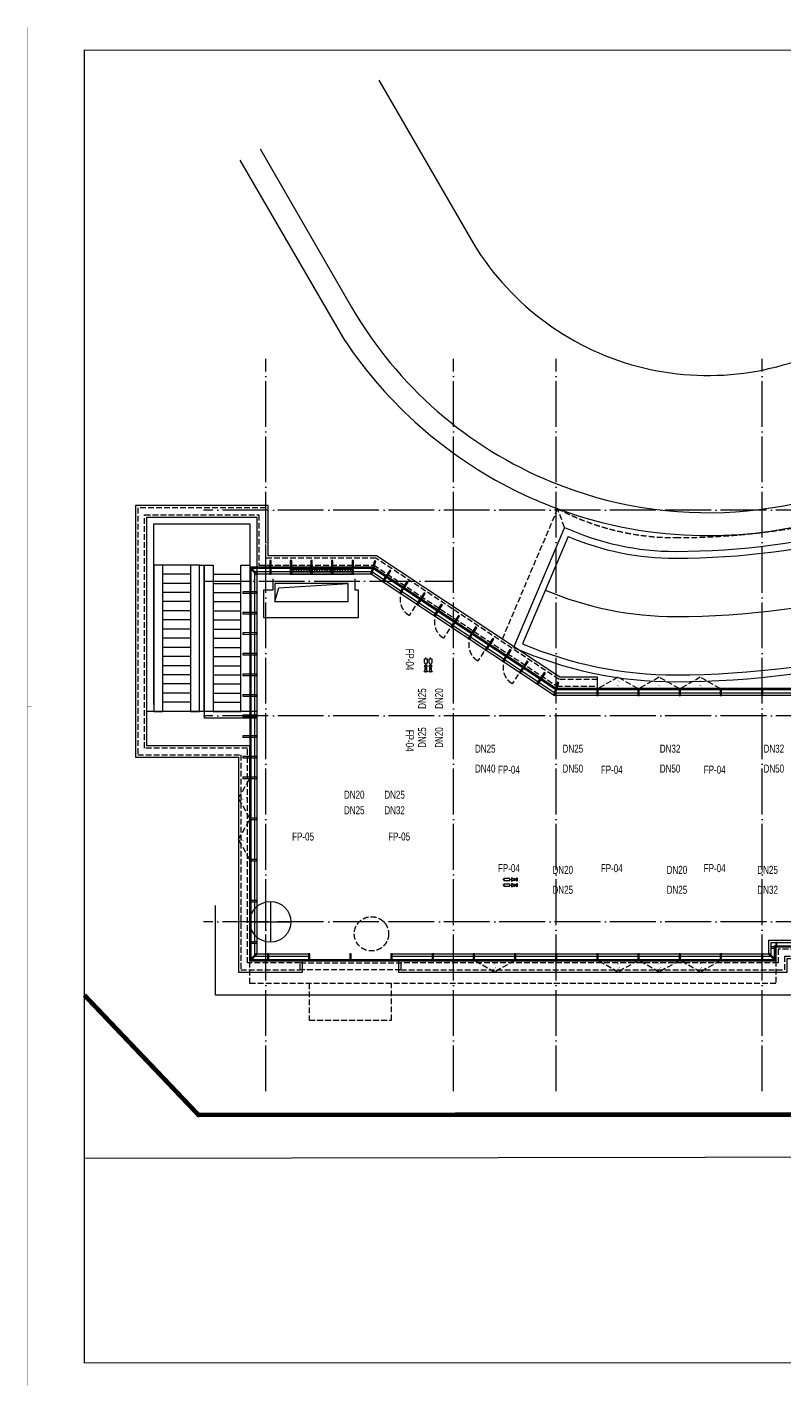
# Model space of a CAD drawing. Extents: x -777745 to 647905, y -207485 to 303235.
# Drawn here: x 436971 to 470103, y -20288 to 39117 of the extents above; entities that cross this region are included whole.
import ezdxf

# ---------------------------------------------------------------- set-up
doc = ezdxf.new("R2010")
doc.units = 0
doc.header["$LTSCALE"] = 1000
for name, pattern in [('13#楼幕墙$1$DASH', [0.35, 0.25, -0.1]), ('CENTER2', [1.125, 0.75, -0.125, 0.125, -0.125]), ('X-104 13#平面$0$109 3#平面$0$DASH', [0.35, 0.25, -0.1]), ('X-104 13#平面$0$ACAD_ISO04W100', [30, 24, -3, 0, -3]), ('X-104 13#平面$0$DASH', [0.35, 0.25, -0.1]), ('X-104 13#平面$0$DOTE', [2.42, 2, -0.2, 0.02, -0.2])]:
    doc.linetypes.add(name, pattern=pattern)
doc.layers.get('0').update_dxf_attribs({"linetype": 'CONTINUOUS'})
doc.layers.get('Defpoints').update_dxf_attribs({"linetype": 'CONTINUOUS'})
for name, color, linetype in [('00-防烟分区', 4, 'CONTINUOUS'), ('13#楼幕墙$1$A-C_幕墙龙骨', 133, 'CONTINUOUS'), ('13#楼幕墙$1$A-C_玻璃幕墙', 140, 'CONTINUOUS'), ('13#楼幕墙$1$A-C_窗', 140, 'CONTINUOUS'), ('TEXT-空冷凝水', 7, 'CONTINUOUS'), ('VALVE-空冷热回水', 7, 'CONTINUOUS'), ('X-104 13#平面$0$A-C_玻璃幕墙', 140, 'CONTINUOUS'), ('X-104 13#平面$0$A-E_电梯', 171, 'CONTINUOUS'), ('X-104 13#平面$0$A-I_卫-洁具', 241, 'CONTINUOUS'), ('X-104 13#平面$0$A-O_散水', 134, 'CONTINUOUS'), ('X-104 13#平面$0$A-SUR_保温', 222, 'CONTINUOUS'), ('X-104 13#平面$0$A-TECH_结构', 21, 'CONTINUOUS'), ('X-104 13#平面$0$A_AXIS-轴线', 36, 'X-104 13#平面$0$DOTE'), ('X-104 13#平面$0$M-场地 车库入口', 41, 'CONTINUOUS'), ('X-104 13#平面$0$M-用地 红线', 20, 'X-104 13#平面$0$ACAD_ISO04W100'), ('X-104 13#平面$0$M-绿化 首层轮廓', 197, 'CONTINUOUS'), ('X-104 13#平面$0$M-道路 边线', 151, 'CONTINUOUS')]:
    doc.layers.add(name, color=color, linetype=linetype)
doc.layers.add('13#楼幕墙$0$04-不打印_辅助线', color=165, linetype='CONTINUOUS', plot=False)
doc.styles.add('HZF', font='ROS', dxfattribs={"width": 0.75, "bigfont": 'JD'})
doc.styles.get("Standard").update_dxf_attribs({"font": 'ros.shx', "width": 0.8, "bigfont": 'jd.shx'})

# ---------------------------------------------------------------- blocks, each defined once
blk = doc.blocks.new('图框-A1')
for points, const_width in [([(0, 0), (841, 0), (841, 594), (0, 594)], 0.05), ([(766, 584), (25, 584), (25, 10), (766, 10)], 0.5)]:
    blk.add_lwpolyline(points, close=True, dxfattribs=dict(const_width=const_width))
at = {"const_width": 0.05}
blk.add_lwpolyline([(0, 297), (2, 297)], dxfattribs=at)
blk = doc.blocks.new('X-104 13#平面$0$轴网')
at = {"layer": 'X-104 13#平面$0$A_AXIS-轴线', "linetype": 'X-104 13#平面$0$DOTE'}
for p, q in [((-200, -7401), (-200, 24620)), ((8000, -7401), (8000, 24620)), ((12500, -7401), (12500, 24620)), ((21500, -7401), (21500, 24620)), ((30500, -7401), (30500, 24620)), ((39500, -7401), (39500, 24620)), ((48500, -7401), (48500, 24620)), ((57500, -7401), (57500, 24620)), ((60408, 18000), (-2925, 18000)), ((60408, 9000), (-2925, 9000)), ((60408, 0), (-2925, 0))]:
    blk.add_line(p, q, dxfattribs=at)
blk = doc.blocks.new('13#楼幕墙$0$A$C1D2C5D5E')
at = {"layer": '13#楼幕墙$0$04-不打印_辅助线'}
for points in [[(0, 893), (0, -893)], [(-893, 0), (893, 0)], [(-200, -400), (-200, 400)]]:
    blk.add_lwpolyline(points, dxfattribs=at)
blk.add_circle((0, 0), 893, dxfattribs=at)
blk = doc.blocks.new('*U3601')
h = blk.add_hatch()
h.set_pattern_fill('ANSI31', color=256, scale=50)
h.set_pattern_definition([(45, (-55312.376, 120006.8), (-56.1266, 56.1266), [])])
h.paths.add_polyline_path([(-840, 100), (0, 100), (0, 200), (-840, 200)])
for points in [[(-840, 0), (0, 0), (0, 300), (-840, 300)], [(-840, 100), (0, 100), (0, 200), (-840, 200)]]:
    blk.add_lwpolyline(points, close=True)
blk = doc.blocks.new('13#楼幕墙$0$A$C62EA228A')
at = {"linetype": '13#楼幕墙$1$DASH'}
blk.add_lwpolyline([(10, -300), (-860, -797), (-1730, -300)], dxfattribs=at)
at = {"layer": '13#楼幕墙$1$A-C_玻璃幕墙', "color": 1}
blk.add_lwpolyline([(-889, -674, 0, 25, 0), (-792, -580, 0, 0, 0), (-890, -456, 25, 0, 0), (-786, -374, 0, 0, 0)], format="xyseb", dxfattribs=at)
blk = doc.blocks.new('*U3603')
for points in [[(150, 150), (150, 200), (0, 200), (0, 0), (150, 0)], [(150, 0), (200, 0), (200, 150), (150, 150)]]:
    blk.add_lwpolyline(points)
blk = doc.blocks.new('13#楼幕墙$0$A$C19832372')
blk.add_lwpolyline([(-384, -466), (-334, -498), (-8, 5), (-59, 38)], close=True)
blk = doc.blocks.new('13#楼幕墙$1$A$C7A413A1D')
blk.add_lwpolyline([(-70, -300), (-10, -300), (-10, 0), (-70, 0)], close=True)
blk = doc.blocks.new('*U3586')
at = {"layer": '13#楼幕墙$1$A-C_幕墙龙骨', "rotation": 32.87626175215657}
blk.add_blockref('13#楼幕墙$0$A$C19832372', (40, 300), dxfattribs=at)
blk = doc.blocks.new('*U3587')
at = {"layer": '13#楼幕墙$1$A-C_幕墙龙骨', "color": 0, "linetype": 'ByBlock', "lineweight": -2, "transparency": 16777216}
for p in [(0, 0), (900, 0), (1800, 0), (2700, 0), (3600, 0)]:
    blk.add_blockref('*U3586', p, dxfattribs=at)
blk = doc.blocks.new('13#楼幕墙$0$A$C2CD63A88')
at = {"linetype": '13#楼幕墙$1$DASH'}
blk.add_lwpolyline([(-10, 720), (-10, -120)], dxfattribs=at)
blk.add_arc((-10, 720), 840, 270.00003, 359.99997, dxfattribs=at)
blk = doc.blocks.new('13#楼幕墙')
at = {"layer": '13#楼幕墙$0$04-不打印_辅助线'}
blk.add_lwpolyline([(-200, -400), (-200, 400)], dxfattribs=at)
at = {"layer": '13#楼幕墙$1$A-C_幕墙龙骨'}
for points in [[(4604, 15766), (4546, 15783), (4374, 15209), (4431, 15191)], [(12381, 9909), (12438, 9891), (12611, 10466), (12554, 10483)], [(22100, -1150), (22100, -1100), (21900, -1100), (21900, -1150)], [(22100, -1100), (22150, -1100), (22150, -900), (22100, -900)], [(-830, -1594), (-794, -1630), (-582, -1418), (-618, -1382)], [(21994, -1630), (22030, -1594), (21818, -1382), (21782, -1418)]]:
    blk.add_lwpolyline(points, close=True, dxfattribs=at)
at = {"layer": '13#楼幕墙$1$A-C_玻璃幕墙'}
for p, q in [((4478, 15450), (-850, 15450)), ((-850, 15450), (-850, -1650)), ((12485, 10150), (4478, 15450)), ((4432, 15300), (-700, 15300)), ((-700, 15300), (-700, -1500)), ((4402, 15200), (-600, 15200)), ((-600, 15200), (-600, -1400)), ((12410, 9900), (4402, 15200)), ((12440, 10000), (4432, 15300)), ((37850, 10150), (12485, 10150)), ((38100, 9900), (12410, 9900)), ((38000, 10000), (12440, 10000)), ((21800, -1400), (21800, -800)), ((21800, -800), (52070, -800)), ((21900, -1500), (21900, -900)), ((21900, -900), (52070, -900)), ((22050, -1650), (22050, -1050)), ((22050, -1050), (52070, -1050)), ((-850, -1650), (1670, -1650)), ((-700, -1500), (1670, -1500)), ((-600, -1400), (1670, -1400)), ((5330, -1400), (21800, -1400)), ((5330, -1500), (21900, -1500)), ((5330, -1650), (22050, -1650))]:
    blk.add_line(p, q, dxfattribs=at)
blk.add_lwpolyline([(4493, 15500), (-900, 15500), (-900, -1700), (22100, -1700), (22100, -1100), (58400, -1100), (58400, 18960), (53293, 23245), (37800, 14300), (37800, 10200), (12500, 10200), (4493, 15500)], dxfattribs=at)
blk.add_blockref('13#楼幕墙$0$A$C1D2C5D5E', (0, 0))
at = {"layer": '13#楼幕墙$1$A-C_幕墙龙骨'}
for name, p in [('*U3587', (0, 15500)), ('13#楼幕墙$1$A$C7A413A1D', (14340, 10200)), ('13#楼幕墙$1$A$C7A413A1D', (16140, 10200)), ('13#楼幕墙$1$A$C7A413A1D', (17940, 10200)), ('13#楼幕墙$1$A$C7A413A1D', (19740, 10200)), ('13#楼幕墙$1$A$C7A413A1D', (21540, 10200)), ('13#楼幕墙$1$A$C7A413A1D', (-60, -1400)), ('13#楼幕墙$1$A$C7A413A1D', (1740, -1400)), ('13#楼幕墙$1$A$C7A413A1D', (3540, -1400)), ('13#楼幕墙$1$A$C7A413A1D', (5340, -1400)), ('13#楼幕墙$1$A$C7A413A1D', (7140, -1400)), ('13#楼幕墙$1$A$C7A413A1D', (8940, -1400)), ('13#楼幕墙$1$A$C7A413A1D', (10740, -1400)), ('13#楼幕墙$1$A$C7A413A1D', (12540, -1400)), ('13#楼幕墙$1$A$C7A413A1D', (14340, -1400)), ('13#楼幕墙$1$A$C7A413A1D', (16140, -1400)), ('13#楼幕墙$1$A$C7A413A1D', (17940, -1400)), ('13#楼幕墙$1$A$C7A413A1D', (19740, -1400)), ('13#楼幕墙$1$A$C7A413A1D', (21540, -1400))]:
    blk.add_blockref(name, p, dxfattribs=at)
at = {"layer": '13#楼幕墙$1$A-C_幕墙龙骨', "xscale": -1, "rotation": 225.0000000000021}
blk.add_blockref('13#楼幕墙$1$A$C7A413A1D', (-572, 15228), dxfattribs=at)
at = {"layer": '13#楼幕墙$1$A-C_幕墙龙骨'}
for name, p, rotation in [('13#楼幕墙$0$A$C19832372', (5278, 15340), 359.3762617522031), ('13#楼幕墙$0$A$C19832372', (6028, 14843), 359.3762617522031), ('13#楼幕墙$0$A$C19832372', (-1200, 14440), 122.8762617521566), ('13#楼幕墙$0$A$C19832372', (6779, 14347), 359.3762617522031), ('13#楼幕墙$0$A$C19832372', (-1200, 13540), 122.8762617521566), ('13#楼幕墙$0$A$C19832372', (7529, 13850), 359.3762617522031), ('13#楼幕墙$0$A$C19832372', (8280, 13353), 359.3762617522031), ('13#楼幕墙$0$A$C19832372', (-1200, 12640), 122.8762617521566), ('13#楼幕墙$0$A$C19832372', (9030, 12856), 359.3762617522031), ('13#楼幕墙$0$A$C19832372', (-1200, 11740), 122.8762617521566), ('13#楼幕墙$0$A$C19832372', (9781, 12360), 359.3762617522031), ('13#楼幕墙$0$A$C19832372', (10531, 11863), 359.3762617522031), ('13#楼幕墙$0$A$C19832372', (11282, 11366), 359.3762617522031), ('13#楼幕墙$0$A$C19832372', (-1200, 10840), 122.8762617521566), ('13#楼幕墙$0$A$C19832372', (12032, 10869), 359.3762617522031), ('13#楼幕墙$0$A$C19832372', (-1200, 9940), 122.8762617521566), ('13#楼幕墙$0$A$C19832372', (-1200, 9040), 122.8762617521566), ('13#楼幕墙$0$A$C19832372', (-1200, 8140), 122.8762617521566), ('13#楼幕墙$0$A$C19832372', (-1200, 7240), 122.8762617521566), ('13#楼幕墙$0$A$C19832372', (-1200, 6340), 122.8762617521566), ('13#楼幕墙$1$A$C7A413A1D', (-900, 4540), 90), ('13#楼幕墙$1$A$C7A413A1D', (-900, 2740), 90), ('13#楼幕墙$1$A$C7A413A1D', (-900, 940), 90), ('13#楼幕墙$1$A$C7A413A1D', (-900, -860), 90)]:
    blk.add_blockref(name, p, dxfattribs=dict(at, rotation=rotation))
at = {"layer": '13#楼幕墙$1$A-C_玻璃幕墙', "xscale": -1, "rotation": 180}
blk.add_blockref('*U3603', (21900, -900), dxfattribs=at)
at = {"layer": '13#楼幕墙$1$A-C_窗'}
for name, p, rotation in [('*U3601', (930, 15500), 180), ('*U3601', (1830, 15500), 180), ('*U3601', (2730, 15500), 180), ('13#楼幕墙$0$A$C62EA228A', (-600, 4540), 270), ('13#楼幕墙$0$A$C62EA228A', (-600, 2740), 270)]:
    blk.add_blockref(name, p, dxfattribs=dict(at, rotation=rotation))
at = {"layer": '13#楼幕墙$1$A-C_窗', "xscale": -1}
for name, p, rotation in [('13#楼幕墙$0$A$C2CD63A88', (6121, 13499), 326.5000000000051), ('13#楼幕墙$0$A$C2CD63A88', (7622, 12505), 326.5000000000002), ('13#楼幕墙$0$A$C2CD63A88', (9123, 11512), 326.4999420099859), ('13#楼幕墙$0$A$C2CD63A88', (10624, 10518), 326.4999999998761), ('13#楼幕墙$0$A$C62EA228A', (16060, 9900), 180), ('13#楼幕墙$0$A$C62EA228A', (17860, 9900), 180), ('13#楼幕墙$0$A$C62EA228A', (19660, 9900), 180)]:
    blk.add_blockref(name, p, dxfattribs=dict(at, rotation=rotation))
at = {"layer": '13#楼幕墙$1$A-C_窗'}
for p in [(10660, -1400), (16060, -1400), (17860, -1400), (19660, -1400)]:
    blk.add_blockref('13#楼幕墙$0$A$C62EA228A', p, dxfattribs=at)
blk = doc.blocks.new('*U3540')
at = {"color": 8, "ltscale": 0.02}
blk.add_line((-222, 115), (222, -115), dxfattribs=at)
blk = doc.blocks.new('*U3541')
at = {"color": 0, "linetype": 'ByBlock', "lineweight": -2, "transparency": 16777216}
for p in [(2147, 4125), (2216, 4258), (2286, 4391), (1801, 3459), (1870, 3592), (1939, 3725), (2009, 3859), (2078, 3992), (1524, 2927), (1593, 3060), (1662, 3193), (1732, 3326), (1177, 2262), (1247, 2395), (1316, 2528), (1385, 2661), (1454, 2794), (900, 1730), (970, 1863), (1039, 1996), (1108, 2129), (623, 1197), (693, 1331), (762, 1464), (831, 1597), (277, 532), (346, 665), (416, 798), (485, 931), (554, 1064), (0, 0), (69, 133), (139, 266), (208, 399)]:
    blk.add_blockref('*U3540', p, dxfattribs=at)
blk = doc.blocks.new('X-104 13#平面$0$jtrsyt')
at = {"ltscale": 0.02}
for p, q in [((62, 422), (-4493, -3005)), ((0, 0), (-4075, -3066)), ((20030, -7283), (23630, -7283)), ((20030, -7583), (20030, -12683)), ((20030, -7583), (25130, -7583)), ((23630, -7283), (23630, -12983)), ((24630, -7583), (24630, -12683)), ((25130, -7583), (25130, -12683)), ((20030, -12683), (25130, -12683)), ((20030, -12983), (23630, -12983))]:
    blk.add_line(p, q, dxfattribs=at)
for centre, radius, start, end in [((9589, 7215), 12000, 216.9589, 239.99976), ((9589, 7215), 11700, 215.48962, 239.99976), ((9589, 7215), 14550, 216.9589, 239.99976), ((20030, 25300), 32583, 239.99976, 270), ((9589, 7215), 17400, 215.97099, 239.99976), ((9589, 7215), 17100, 216.9589, 239.99976), ((20030, 25300), 32883, 239.99976, 270), ((20030, 25300), 35433, 239.99976, 270), ((20030, 25300), 37983, 239.99976, 270), ((20030, 25300), 38283, 239.99976, 270)]:
    blk.add_arc(centre, radius, start, end, dxfattribs=at)
at = {"rotation": 27.49977707902309}
blk.add_blockref('*U3541', (24880, -12683), dxfattribs=at)
blk = doc.blocks.new('X-104 13#平面$0$A$C0BB3323F')
at = {"layer": 'Defpoints'}
blk.add_lwpolyline([(59300, 600), (59300, 20660), (54205, 24935), (38700, 16000), (38700, 11900), (13400, 11900), (5393, 17200), (0, 17200), (0, 0), (23000, 0), (23000, 600)], close=True, dxfattribs=at)
at = {"layer": 'X-104 13#平面$0$M-用地 红线', "ltscale": 0.05, "const_width": 200}
blk.add_lwpolyline([(-7235, -1505), (-2249, -6741), (66865, -6716)], dxfattribs=at)
at = {"layer": 'X-104 13#平面$0$M-绿化 首层轮廓'}
for p, q in [((4165, 27097), (-418, 35000)), ((4165, 27097), (4165, 27097)), ((34572, 24046), (29546, 21140)), ((12815, 20012), (12815, 20012)), ((-1500, -1500), (-1500, 2414)), ((61076, -900), (24200, -900)), ((24200, -900), (24200, -1500)), ((61070, -2786), (61076, -900)), ((-7235, -1505), (-2249, -6741)), ((24200, -1500), (-1500, -1500)), ((-2249, -6741), (58823, -6719))]:
    blk.add_line(p, q, dxfattribs=at)
for centre, radius, start, end in [((20226, 37873), 19341, 213.86129, 243.41855), ((35573, 22315), 2000, 38.64043, 120.04088), ((20034, 37588), 19000, 266.83313, 300.04088), ((20034, 37588), 19000, 243.54884, 247.67011), ((20034, 37588), 19000, 247.67011, 266.83313), ((56076, -2541), 5000, 303.32335, 357.20115)]:
    blk.add_arc(centre, radius, start, end, dxfattribs=at)
at = {"layer": 'X-104 13#平面$0$M-道路 边线'}
for p, q in [((5642, 38504), (9646, 31580)), ((39057, 34726), (45590, 38504)), ((448, 35501), (4452, 28576)), ((26042, 27199), (39057, 34726)), ((37101, 26664), (29045, 22005))]:
    blk.add_line(p, q, dxfattribs=at)
at = {"layer": 'X-104 13#平面$0$M-道路 边线', "ltscale": 0.02}
blk.add_line((38171, 23816), (39469, 24567), dxfattribs=at)
at = {"layer": 'X-104 13#平面$0$M-道路 边线', "ltscale": 0.5}
for p, q in [((50117, 24739), (40724, 19401)), ((62076, -2539), (62069, 17786)), ((56087, -8541), (56087, -8541))]:
    blk.add_line(p, q, dxfattribs=at)
at = {"layer": 'X-104 13#平面$0$M-道路 边线', "ltscale": 0.02}
blk.add_lwpolyline([(56087, -8541), (-7235, -8649)], dxfattribs=at)
at = {"layer": 'X-104 13#平面$0$M-道路 边线'}
for centre, radius, start, end in [((20034, 37588), 12000, 210.04088, 300.04088), ((20034, 37588), 18000, 210.04088, 247.67011), ((38102, 24933), 2000, 30.04088, 120.04088), ((20034, 37588), 18000, 247.67011, 300.04088)]:
    blk.add_arc(centre, radius, start, end, dxfattribs=at)
at = {"layer": 'X-104 13#平面$0$M-道路 边线', "ltscale": 0.02}
blk.add_arc((38968, 25433), 1000, 300.0411, 30.04088, dxfattribs=at)
at = {"layer": 'X-104 13#平面$0$M-道路 边线', "ltscale": 0.5}
for centre, radius, start, end in [((54069, 17783), 8000, 0.02044, 119.60761), ((56076, -2541), 6000, 270.09774, 0.02044)]:
    blk.add_arc(centre, radius, start, end, dxfattribs=at)
blk = doc.blocks.new('X-104 13#平面')
at = {"layer": 'X-104 13#平面$0$A-C_玻璃幕墙', "linetype": 'X-104 13#平面$0$DASH'}
blk.add_lwpolyline([(22100, -1700), (22100, -2700), (-900, -2700), (-900, -1700)], dxfattribs=at)
blk.add_lwpolyline([(5300, -2700), (1700, -2700), (1700, -4300), (5300, -4300)], close=True, dxfattribs=at)
at = {"layer": 'X-104 13#平面$0$A-E_电梯'}
for p, q in [((-5400, 17700), (-600, 17700)), ((-5400, 9200), (-5400, 17700)), ((-600, 17700), (-600, 9200)), ((-3500, 15600), (-4700, 15600)), ((-3500, 15200), (-4700, 15200)), ((-2500, 15200), (-1300, 15200)), ((-3500, 14800), (-4700, 14800)), ((-3500, 14400), (-4700, 14400)), ((-2500, 14800), (-1300, 14800)), ((-2500, 14400), (-1300, 14400)), ((-3500, 14000), (-4700, 14000)), ((-2500, 14000), (-1300, 14000)), ((-3500, 13600), (-4700, 13600)), ((-3500, 13200), (-4700, 13200)), ((-2500, 13600), (-1300, 13600)), ((-2500, 13200), (-1300, 13200)), ((-3500, 12800), (-4700, 12800)), ((-2500, 12800), (-1300, 12800)), ((-3500, 12400), (-4700, 12400)), ((-3500, 12000), (-4700, 12000)), ((-2500, 12400), (-1300, 12400)), ((-2500, 12000), (-1300, 12000)), ((-3500, 11600), (-4700, 11600)), ((-2500, 11600), (-1300, 11600)), ((-3500, 11200), (-4700, 11200)), ((-3500, 10800), (-4700, 10800)), ((-2500, 11200), (-1300, 11200)), ((-2500, 10800), (-1300, 10800)), ((-3500, 10400), (-4700, 10400)), ((-2500, 10400), (-1300, 10400)), ((-3500, 10000), (-4700, 10000)), ((-3500, 9600), (-4700, 9600)), ((-2500, 10000), (-1300, 10000)), ((-2500, 9600), (-1300, 9600)), ((-600, 9200), (-5400, 9200)), ((-3500, 9200), (-4700, 9200)), ((-2900, 9200), (-2900, 8900)), ((-2500, 9200), (-1300, 9200)), ((-600, 8900), (-2900, 8900))]:
    blk.add_line(p, q, dxfattribs=at)
blk.add_lwpolyline([(-5100, 9500), (-5100, 17400), (-900, 17400), (-900, 9500)], dxfattribs=at)
for points in [[(-4700, 15600), (-5100, 15600), (-5100, 9200), (-4700, 9200)], [(-3100, 15600), (-3500, 15600), (-3500, 9200), (-3100, 9200)], [(-2900, 9200), (-3100, 9200), (-3100, 15600), (-2900, 15600)], [(-2900, 15600), (-2500, 15600), (-2500, 9200), (-2900, 9200)], [(-1300, 15600), (-900, 15600), (-900, 9200), (-1300, 9200)]]:
    blk.add_lwpolyline(points, close=True, dxfattribs=at)
at = {"layer": 'X-104 13#平面$0$A-I_卫-洁具', "linetype": 'X-104 13#平面$0$DASH'}
blk.add_circle((4418, -525), 750, dxfattribs=at)
at = {"layer": 'X-104 13#平面$0$A-O_散水', "linetype": 'X-104 13#平面$0$DASH'}
for p, q in [((1300, -1800), (5700, -1800)), ((5700, -2100), (1300, -2100))]:
    blk.add_line(p, q, dxfattribs=at)
at = {"layer": 'X-104 13#平面$0$A-O_散水', "linetype": 'X-104 13#平面$0$109 3#平面$0$DASH'}
blk.add_lwpolyline([(38136, 22617), (37685, 23396), (33703, 21093, -0.131654), (17715, 16797, -0.121419), (12556, 18064), (10136, 12364)], format="xyb", dxfattribs=at)
at = {"layer": 'X-104 13#平面$0$A-O_散水'}
for points in [[(1400, -2200), (1400, -1700), (-900, -1700), (-900, 7700), (-5400, 7700), (-5400, 17700), (-600, 17700), (-600, 15500), (4493, 15500), (12500, 10200), (14300, 10200), (14300, 10700), (12650, 10700), (4643, 16000), (-100, 16000), (-100, 18200), (-5900, 18200), (-5900, 7200), (-1400, 7200), (-1400, -2200)], [(51800, -1600), (51800, -1100), (22100, -1100), (22100, -1700), (5600, -1700), (5600, -2200), (22600, -2200), (22600, -1600)]]:
    blk.add_lwpolyline(points, close=True, dxfattribs=at)
at = {"layer": 'X-104 13#平面$0$A-O_散水', "linetype": 'X-104 13#平面$0$DASH'}
for points in [[(1300, -2100), (1300, -1800), (-1000, -1800), (-1000, 7600), (-5500, 7600), (-5500, 17800), (-500, 17800), (-500, 15600), (4523, 15600), (12530, 10300), (14300, 10300), (14300, 10600), (12620, 10600), (4613, 15900), (-200, 15900), (-200, 18100), (-5800, 18100), (-5800, 7300), (-1300, 7300), (-1300, -2100)], [(51700, -1500), (51700, -1200), (22200, -1200), (22200, -1800), (5700, -1800), (5700, -2100), (22500, -2100), (22500, -1500)]]:
    blk.add_lwpolyline(points, close=True, dxfattribs=at)
at = {"layer": 'X-104 13#平面$0$A-O_散水', "linetype": 'X-104 13#平面$0$109 3#平面$0$DASH'}
blk.add_lwpolyline([(12861, 17247), (12556, 18064)], dxfattribs=at)
at = {"layer": 'X-104 13#平面$0$A-SUR_保温'}
blk.add_lwpolyline([(100, 15000), (100, 14500), (-300, 14500), (-300, 13300), (3850, 13300), (3850, 14500), (3700, 14500), (3700, 15000)], dxfattribs=at)
at = {"layer": 'X-104 13#平面$0$A-TECH_结构'}
for points in [[(58350, -1050), (58350, 18937), (53288, 23184), (37850, 14271), (37850, 10150), (12485, 10150), (4478, 15450), (-850, 15450), (-850, -1650), (22050, -1650), (22050, -1050)], [(200, 14000), (3400, 14000), (3400, 14800), (200, 14800)]]:
    blk.add_lwpolyline(points, close=True, dxfattribs=at)
for points in [[(200, 14000), (361, 14608), (3400, 14800)], [(-900, -1675), (-900, -1700)], [(-825, -1700), (-900, -1700)]]:
    blk.add_lwpolyline(points, dxfattribs=at)
at = {"layer": 'X-104 13#平面$0$A_AXIS-轴线', "linetype": 'X-104 13#平面$0$DOTE'}
blk.add_line((-2925, 14900), (8000, 14900), dxfattribs=at)
at = {"xscale": 100, "yscale": 100, "zscale": 100}
blk.add_blockref('图框-A1', (-10635, -20285), dxfattribs=at)
for name, p in [('X-104 13#平面$0$A$C0BB3323F', (-900, -1700)), ('X-104 13#平面$0$轴网', (0, 0))]:
    blk.add_blockref(name, p)
at = {"layer": 'X-104 13#平面$0$A-TECH_结构'}
blk.add_blockref('13#楼幕墙', (0, 0), dxfattribs=at)
at = {"layer": 'X-104 13#平面$0$M-场地 车库入口', "ltscale": 200, "rotation": 30.04109946673724}
blk.add_blockref('X-104 13#平面$0$jtrsyt', (13018, 16851), dxfattribs=at)
blk = doc.blocks.new('$VALVE$00000777')
for p, q in [((-150, 350), (-150, 850)), ((-150, 850), (150, 850)), ((0, 850), (0, 1000)), ((0, 200), (0, 0)), ((150, 850), (150, 350))]:
    blk.add_line(p, q)
blk.add_arc((0, 350), 150, 180, 0)
at = {"width": 0.8, "flags": 9}
for tag in ['YSIZE', 'XSIZE', 'XSIZE', 'YSIZE']:
    blk.add_attdef(tag, (0, 0), '', height=0.5, dxfattribs=at)
blk = doc.blocks.new('$VALVE$00000296')
for points in [[(-125, 72), (-125, -72), (125, 72), (125, -72), (-125, 72)], [(0, 60), (0, -64)]]:
    blk.add_lwpolyline(points)
for p in [(-125, 0), (125, 0)]:
    blk.add_point(p)

msp = doc.modelspace()

# ---------------------------------------------------------------- block references
at = {"layer": '00-防烟分区'}
msp.add_blockref('X-104 13#平面', (447607.7, 0), dxfattribs=at)
at = {"layer": 'VALVE-空冷热回水', "xscale": 0.375, "yscale": 0.375, "zscale": 0.375}
for p in [(454407.7, 11186.4, 2500), (454607.7, 11186.4, 2500)]:
    msp.add_blockref('$VALVE$00000777', p, dxfattribs=at)
at = {"layer": 'VALVE-空冷热回水', "rotation": 270}
for p in [(454407.7, 11061.4, 2500), (454607.7, 11061.4, 2500)]:
    msp.add_blockref('$VALVE$00000296', p, dxfattribs=at)
at = {"layer": 'VALVE-空冷热回水', "xscale": 0.375, "yscale": 0.375, "zscale": 0.375, "rotation": 90}
for p in [(458149.4, 1850), (458149.4, 1600)]:
    msp.add_blockref('$VALVE$00000777', p, dxfattribs=at)
at = {"layer": 'VALVE-空冷热回水'}
for p in [(458274.4, 1850), (458274.4, 1600)]:
    msp.add_blockref('$VALVE$00000296', p, dxfattribs=at)

# ---------------------------------------------------------------- texts
at = {"style": 'HZF', "width": 0.75}
for p in [(453527.9, 11950, -15700), (453527.9, 8397.2, -15700)]:
    msp.add_text('FP-04', height=350, rotation=270, dxfattribs=at).set_placement(p)
for s, p in [('FP-04', (457557.7, 6477.5, -3725)), ('FP-04', (462057.7, 6477.5, -3725)), ('FP-04', (466557.7, 6477.5, -3725)), ('FP-05', (448557.7, 3555.2, -7850)), ('FP-05', (452757.7, 3555.2, -7850)), ('FP-04', (457557.7, 2171.4, -3725)), ('FP-04', (462057.7, 2171.4, -3725)), ('FP-04', (466557.7, 2171.4, -3725))]:
    msp.add_text(s, height=350, dxfattribs=at).set_placement(p)
at = {"layer": 'TEXT-空冷凝水', "linetype": 'CENTER2', "style": 'HZF', "width": 0.75}
for s, p in [('DN25', (454417.5, 9312.4, -2610)), ('DN20', (455159.3, 9312.4, -2610)), ('DN25', (454417.5, 7608.2, -2610)), ('DN20', (455159.3, 7608.2, -2610))]:
    msp.add_text(s, height=350, rotation=90, dxfattribs=at).set_placement(p)
for s, p in [('DN25', (456554.8, 7396.3)), ('DN25', (460385, 7396.3)), ('DN32', (464637.4, 7396.3)), ('DN32', (469175.1, 7396.3)), ('DN40', (456554.8, 6525)), ('DN50', (460385, 6525)), ('DN50', (464637.4, 6525)), ('DN50', (469175.1, 6525)), ('DN20', (450825.7, 5383.3, 1570)), ('DN25', (452589.7, 5383.3, 1570)), ('DN25', (450825.7, 4703.3, 1570)), ('DN32', (452589.7, 4703.3, 1570)), ('DN20', (459944.4, 2096.3)), ('DN20', (464936.3, 2096.3)), ('DN25', (468902.4, 2096.3)), ('DN25', (459944.4, 1225)), ('DN25', (464936.3, 1225)), ('DN32', (468902.4, 1225))]:
    msp.add_text(s, height=350, dxfattribs=at).set_placement(p)

doc.saveas('drawing.dxf')
